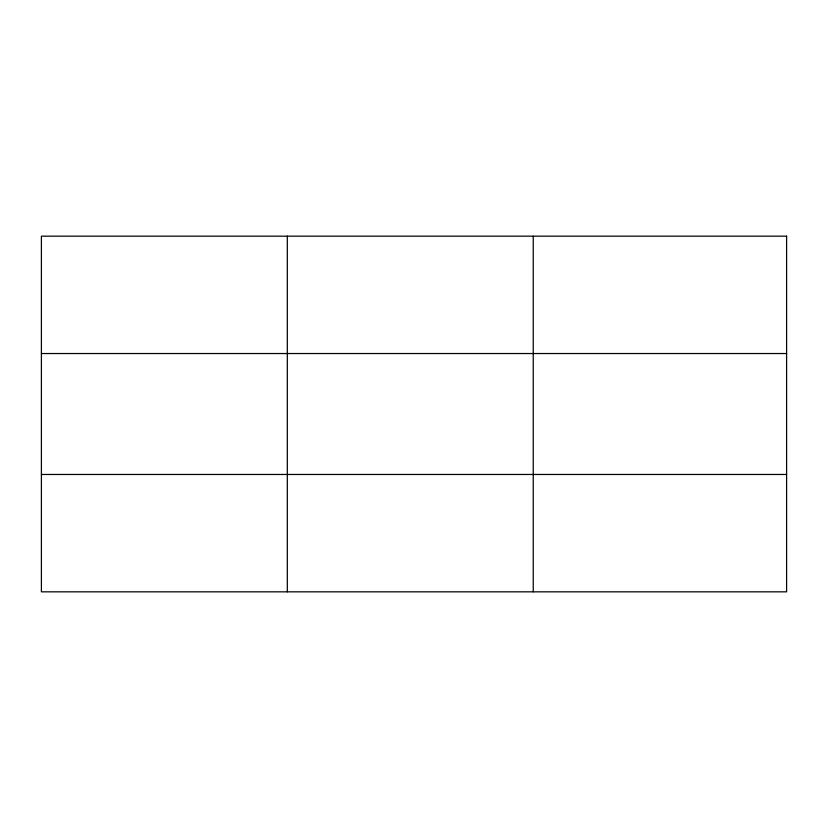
<?xml version="1.0" encoding="UTF-8"?>
<svg xmlns="http://www.w3.org/2000/svg" width="828" height="828" viewBox="0 0 828 828"><rect width="100%" height="100%" fill="white"/><g stroke="black" fill="none" stroke-linecap="round" stroke-linejoin="round"><path stroke-width="1.24" d="M287.316 236.166L287.316 591.834M533.232 236.166L533.232 591.834M41.4 353.535L786.6 353.535M41.4 474.465L786.6 474.465M786.6 236.166L786.6 591.834L41.4 591.834L41.4 236.166L786.6 236.166"/></g></svg>
